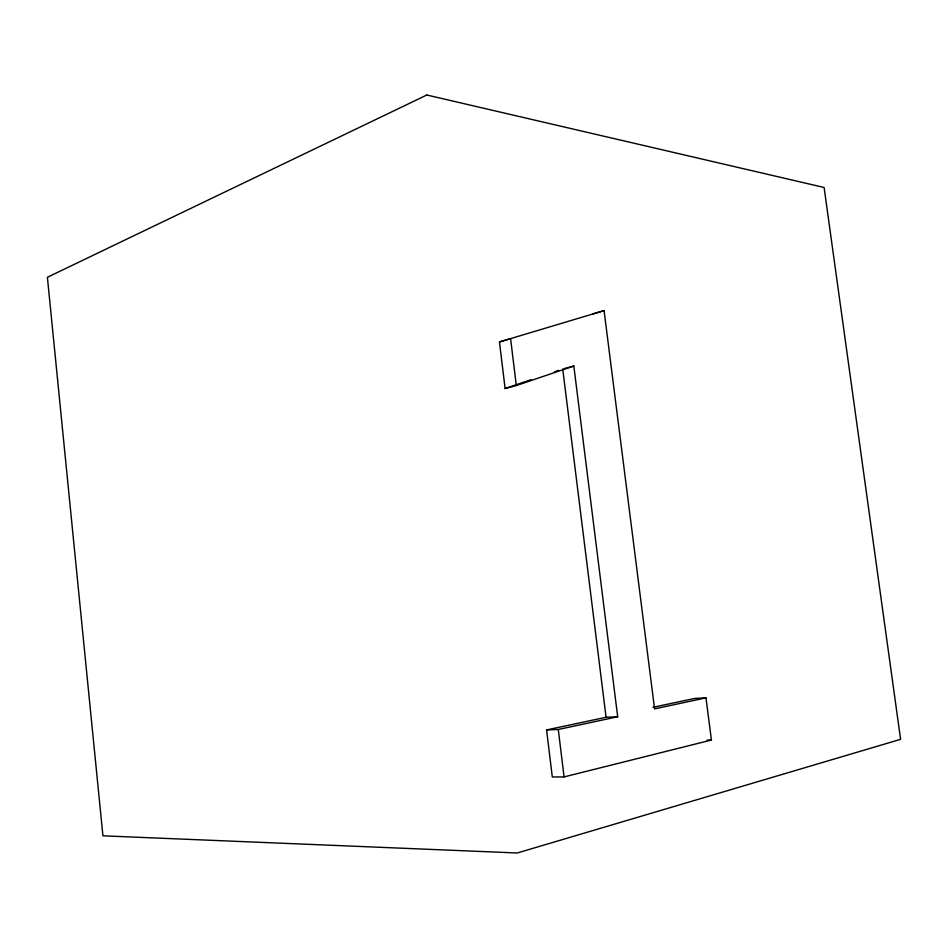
<?xml version="1.0" encoding="UTF-8"?>
<svg xmlns="http://www.w3.org/2000/svg" width="948" height="948" viewBox="0 0 948 948"><rect width="100%" height="100%" fill="white"/><g stroke="black" fill="none" stroke-linecap="round" stroke-linejoin="round"><path stroke-width="1.42" d="M564.119 368.618L573.836 366.035L617.681 716.759L606.068 717.28L546.581 729.924L552.305 776.993L564.072 776.91L711.427 740.033L705.964 697.858L654.57 708.867L604.066 310.624L499.454 341.944L505.106 388.49L531.176 379.674M554.497 371.782L558.609 370.384M505.106 388.49L516.316 385.54L573.836 366.035M593.081 313.859L604.066 310.624M499.454 341.944L510.593 338.661L516.316 385.54M653.054 707.291L694.564 698.463L705.964 697.858M546.581 729.924L558.289 729.474L617.681 716.759M707.125 740.151L711.427 740.033M562.721 368.997L606.068 717.28M558.289 729.474L564.072 776.91M426.813 95.013L47.4 277.266L102.929 835.816L517.264 852.987L900.6 739.333L824.108 187.479L426.813 95.013"/></g></svg>
